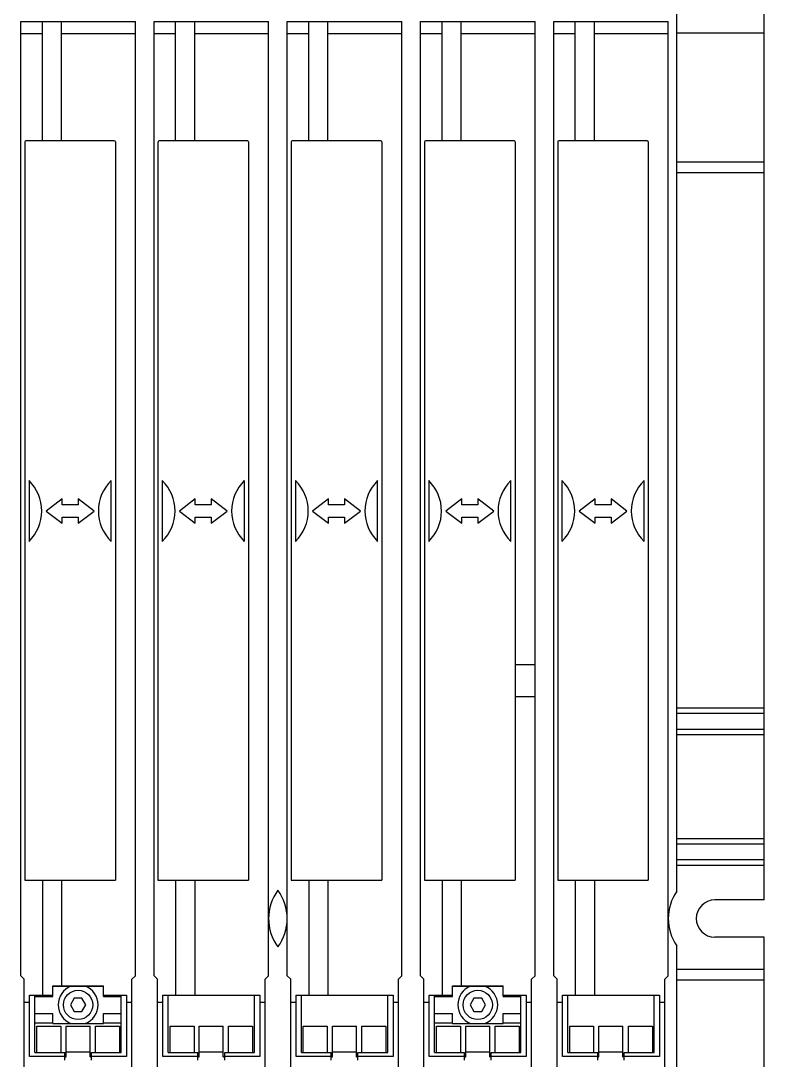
# Model space of a CAD drawing. Extents: x 430 to 1632, y -19 to 271.
# Drawn here: x 699.3 to 778.3, y 92.8 to 203.3 of the extents above; entities that cross this region are included whole.
import ezdxf

# ---------------------------------------------------------------- set-up
doc = ezdxf.new("R2010")
doc.units = 0
doc.header["$LTSCALE"] = 5
doc.header["$MEASUREMENT"] = 0
doc.layers.get('0').update_dxf_attribs({"linetype": 'CONTINUOUS'})

msp = doc.modelspace()

# ---------------------------------------------------------------- linework, layer by layer
at = {"color": 7, "linetype": 'Continuous'}
for p, q in [((778.31, 109.85), (778.31, 213.52)), ((769.02, 110.77), (769.02, 208.93)), ((699.29, 101.78), (699.29, 203.26)), ((699.29, 203.26), (711.47, 203.26)), ((701.58, 190.58), (701.58, 203.26)), ((703.62, 190.58), (703.62, 203.26)), ((711.47, 101.78), (711.47, 203.26)), ((713.45, 101.78), (713.45, 203.26)), ((713.45, 203.26), (725.63, 203.26)), ((715.74, 190.58), (715.74, 203.26)), ((717.78, 190.58), (717.78, 203.26)), ((725.63, 101.78), (725.63, 203.26)), ((727.61, 101.78), (727.61, 203.26)), ((727.61, 203.26), (739.79, 203.26)), ((729.91, 190.58), (729.91, 203.26)), ((731.94, 190.58), (731.94, 203.26)), ((739.79, 101.78), (739.79, 203.26)), ((741.77, 203.26), (753.95, 203.26)), ((741.77, 101.78), (741.77, 203.26)), ((744.07, 190.58), (744.07, 203.26)), ((746.11, 190.58), (746.11, 203.26)), ((753.95, 101.78), (753.95, 203.26)), ((755.94, 203.26), (768.12, 203.26)), ((755.94, 101.78), (755.94, 203.26)), ((758.23, 190.58), (758.23, 203.26)), ((760.27, 190.58), (760.27, 203.26)), ((768.12, 101.78), (768.12, 203.26)), ((699.29, 201.96), (701.58, 201.96)), ((703.62, 201.96), (711.47, 201.96)), ((713.45, 201.96), (715.74, 201.96)), ((717.78, 201.96), (725.63, 201.96)), ((727.61, 201.96), (729.91, 201.96)), ((731.94, 201.96), (739.79, 201.96)), ((741.77, 201.96), (744.07, 201.96)), ((746.11, 201.96), (753.95, 201.96)), ((755.94, 201.96), (758.23, 201.96)), ((760.27, 201.96), (768.12, 201.96)), ((778.31, 202.02), (769.02, 202.02)), ((699.71, 190.46), (699.71, 111.95)), ((699.83, 190.58), (709.23, 190.58)), ((709.34, 190.46), (709.34, 111.95)), ((713.87, 190.46), (713.87, 111.95)), ((713.99, 190.58), (723.39, 190.58)), ((723.5, 190.46), (723.5, 111.95)), ((728.04, 190.46), (728.04, 111.95)), ((728.15, 190.58), (737.55, 190.58)), ((737.67, 190.46), (737.67, 111.95)), ((742.2, 190.46), (742.2, 111.95)), ((742.31, 190.58), (751.72, 190.58)), ((751.83, 190.46), (751.83, 111.95)), ((756.36, 190.46), (756.36, 111.95)), ((756.47, 190.58), (765.88, 190.58)), ((765.99, 190.46), (765.99, 111.95)), ((769.02, 188.31), (778.31, 188.31)), ((769.02, 187.18), (778.31, 187.18)), ((700.16, 154.44), (700.16, 147.97)), ((708.89, 147.97), (708.89, 154.44)), ((714.33, 154.44), (714.33, 147.97)), ((723.05, 147.97), (723.05, 154.44)), ((728.49, 154.44), (728.49, 147.97)), ((737.21, 147.97), (737.21, 154.44)), ((742.65, 154.44), (742.65, 147.97)), ((751.38, 147.97), (751.38, 154.44)), ((756.81, 154.44), (756.81, 147.97)), ((765.54, 147.97), (765.54, 154.44)), ((703.68, 152.48), (701.98, 151.2)), ((703.68, 151.86), (703.68, 152.48)), ((705.38, 151.86), (703.68, 151.86)), ((705.38, 152.48), (705.38, 151.86)), ((707.08, 151.2), (705.38, 152.48)), ((717.84, 152.48), (716.14, 151.2)), ((717.84, 151.86), (717.84, 152.48)), ((719.54, 151.86), (717.84, 151.86)), ((721.24, 151.2), (719.54, 152.48)), ((719.54, 152.48), (719.54, 151.86)), ((732, 152.48), (730.3, 151.2)), ((732, 151.86), (732, 152.48)), ((733.7, 151.86), (732, 151.86)), ((735.4, 151.2), (733.7, 152.48)), ((733.7, 152.48), (733.7, 151.86)), ((746.16, 152.48), (744.46, 151.2)), ((746.16, 151.86), (746.16, 152.48)), ((747.86, 151.86), (746.16, 151.86)), ((749.56, 151.2), (747.86, 152.48)), ((747.86, 152.48), (747.86, 151.86)), ((760.33, 152.48), (758.63, 151.2)), ((760.33, 151.86), (760.33, 152.48)), ((762.03, 151.86), (760.33, 151.86)), ((763.72, 151.2), (762.03, 152.48)), ((762.03, 152.48), (762.03, 151.86)), ((701.98, 151.2), (703.68, 149.92)), ((703.68, 150.55), (705.38, 150.55)), ((703.68, 149.92), (703.68, 150.55)), ((705.38, 149.92), (707.08, 151.2)), ((705.38, 150.55), (705.38, 149.92)), ((716.14, 151.2), (717.84, 149.92)), ((717.84, 150.55), (719.54, 150.55)), ((717.84, 149.92), (717.84, 150.55)), ((719.54, 149.92), (721.24, 151.2)), ((719.54, 150.55), (719.54, 149.92)), ((730.3, 151.2), (732, 149.92)), ((732, 150.55), (733.7, 150.55)), ((732, 149.92), (732, 150.55)), ((733.7, 149.92), (735.4, 151.2)), ((733.7, 150.55), (733.7, 149.92)), ((744.46, 151.2), (746.16, 149.92)), ((746.16, 150.55), (747.86, 150.55)), ((746.16, 149.92), (746.16, 150.55)), ((747.86, 149.92), (749.56, 151.2)), ((747.86, 150.55), (747.86, 149.92)), ((758.63, 151.2), (760.33, 149.92)), ((760.33, 150.55), (762.03, 150.55)), ((760.33, 149.92), (760.33, 150.55)), ((762.03, 149.92), (763.72, 151.2)), ((762.03, 150.55), (762.03, 149.92)), ((753.95, 134.86), (751.83, 134.86)), ((753.95, 131.46), (751.83, 131.46)), ((769.02, 130.27), (778.31, 130.27)), ((769.02, 129.71), (778.31, 129.71)), ((769.02, 128.01), (778.31, 128.01)), ((769.02, 127.44), (778.31, 127.44)), ((769.02, 116.37), (778.31, 116.37)), ((769.02, 115.8), (778.31, 115.8)), ((778.31, 114.1), (769.02, 114.1)), ((769.02, 113.53), (778.31, 113.53)), ((699.71, 111.95), (709.34, 111.95)), ((701.58, 111.83), (701.58, 99.71)), ((703.62, 111.83), (703.62, 100.73)), ((713.87, 111.95), (723.5, 111.95)), ((715.74, 111.83), (715.74, 99.71)), ((717.78, 111.83), (717.78, 99.71)), ((728.04, 111.95), (737.67, 111.95)), ((729.91, 111.83), (729.91, 99.71)), ((731.94, 111.83), (731.94, 99.71)), ((742.2, 111.95), (751.83, 111.95)), ((744.07, 111.83), (744.07, 99.71)), ((746.11, 111.83), (746.11, 100.73)), ((756.36, 111.95), (765.99, 111.95)), ((758.23, 111.83), (758.23, 99.71)), ((760.27, 111.83), (760.27, 99.71)), ((778.31, 109.85), (773.07, 109.85)), ((778.31, 105.89), (773.07, 105.89)), ((778.31, 86.79), (778.31, 105.89)), ((769.02, 85.21), (769.02, 104.97)), ((699.29, 101.78), (699.66, 101.41)), ((711.47, 101.78), (711.1, 101.41)), ((713.45, 101.78), (713.82, 101.41)), ((725.63, 101.78), (725.26, 101.41)), ((727.61, 101.78), (727.98, 101.41)), ((739.79, 101.78), (739.42, 101.41)), ((741.77, 101.78), (742.14, 101.41)), ((753.95, 101.78), (753.58, 101.41)), ((755.94, 101.78), (756.3, 101.41)), ((768.12, 101.78), (767.75, 101.41)), ((769.02, 102.49), (778.31, 102.49)), ((699.66, 87.02), (699.66, 101.41)), ((702.69, 100.73), (708.07, 100.73)), ((702.69, 99.6), (702.69, 100.73)), ((702.69, 100.67), (708.07, 100.67)), ((708.07, 99.6), (708.07, 100.73)), ((711.1, 87.02), (711.1, 101.41)), ((713.82, 87.02), (713.82, 101.41)), ((725.26, 87.02), (725.26, 101.41)), ((727.98, 87.02), (727.98, 101.41)), ((739.42, 87.02), (739.42, 101.41)), ((742.14, 87.02), (742.14, 101.41)), ((745.17, 100.73), (750.55, 100.73)), ((745.17, 99.6), (745.17, 100.73)), ((745.17, 100.67), (750.55, 100.67)), ((750.55, 99.6), (750.55, 100.73)), ((753.58, 87.02), (753.58, 101.41)), ((756.3, 87.02), (756.3, 101.41)), ((767.75, 87.02), (767.75, 101.41)), ((769.02, 101.35), (778.31, 101.35)), ((700.22, 99.71), (702.69, 99.71)), ((700.22, 93.2), (700.22, 99.71)), ((700.79, 93.62), (700.79, 99.71)), ((700.79, 99.6), (702.69, 99.6)), ((708.07, 99.71), (710.53, 99.71)), ((708.07, 99.6), (709.97, 99.6)), ((709.97, 93.62), (709.97, 99.71)), ((710.53, 99.71), (710.53, 93.2)), ((714.38, 99.71), (724.69, 99.71)), ((714.38, 93.2), (714.38, 99.71)), ((714.95, 93.62), (714.95, 99.71)), ((724.13, 93.62), (724.13, 99.71)), ((724.69, 99.71), (724.69, 93.2)), ((728.55, 99.71), (738.86, 99.71)), ((728.55, 93.2), (728.55, 99.71)), ((729.11, 93.62), (729.11, 99.71)), ((738.29, 93.62), (738.29, 99.71)), ((738.86, 99.71), (738.86, 93.2)), ((742.71, 99.71), (745.17, 99.71)), ((742.71, 93.2), (742.71, 99.71)), ((743.27, 93.62), (743.27, 99.71)), ((743.27, 99.6), (745.17, 99.6)), ((750.55, 99.71), (753.02, 99.71)), ((750.55, 99.6), (752.45, 99.6)), ((752.45, 93.62), (752.45, 99.71)), ((753.02, 99.71), (753.02, 93.2)), ((756.87, 99.71), (767.18, 99.71)), ((756.87, 93.2), (756.87, 99.71)), ((757.44, 93.62), (757.44, 99.71)), ((766.61, 93.62), (766.61, 99.71)), ((767.18, 99.71), (767.18, 93.2)), ((699.66, 98.97), (700.22, 98.97)), ((704.96, 99.4), (704.56, 98.69)), ((704.56, 98.69), (704.96, 97.98)), ((705.79, 99.4), (704.96, 99.4)), ((706.2, 98.69), (705.79, 99.4)), ((705.79, 97.98), (706.2, 98.69)), ((710.53, 98.97), (711.1, 98.97)), ((713.82, 98.97), (714.38, 98.97)), ((724.69, 98.97), (725.26, 98.97)), ((727.98, 98.97), (728.55, 98.97)), ((738.86, 98.97), (739.42, 98.97)), ((742.14, 98.97), (742.71, 98.97)), ((747.45, 99.4), (747.04, 98.69)), ((747.04, 98.69), (747.45, 97.98)), ((748.28, 99.4), (747.45, 99.4)), ((748.68, 98.69), (748.28, 99.4)), ((748.28, 97.98), (748.68, 98.69)), ((753.02, 98.97), (753.58, 98.97)), ((756.3, 98.97), (756.87, 98.97)), ((767.18, 98.97), (767.75, 98.97)), ((700.79, 97.78), (702.69, 97.78)), ((702.69, 96.71), (702.69, 97.78)), ((704.96, 97.98), (705.79, 97.98)), ((708.07, 97.78), (709.97, 97.78)), ((708.07, 96.71), (708.07, 97.78)), ((743.27, 97.78), (745.17, 97.78)), ((745.17, 96.71), (745.17, 97.78)), ((747.45, 97.98), (748.28, 97.98)), ((750.55, 97.78), (752.45, 97.78)), ((750.55, 96.71), (750.55, 97.78)), ((702.69, 96.76), (700.79, 96.76)), ((700.99, 96.42), (703.54, 96.42)), ((700.99, 93.62), (700.99, 96.42)), ((702.69, 96.71), (708.07, 96.71)), ((703.54, 96.42), (703.54, 93.62)), ((704.1, 96.42), (706.65, 96.42)), ((704.1, 93.17), (704.1, 96.42)), ((706.65, 93.17), (706.65, 96.42)), ((707.22, 96.42), (709.77, 96.42)), ((707.22, 93.62), (707.22, 96.42)), ((709.97, 96.76), (708.07, 96.76)), ((709.77, 96.42), (709.77, 93.62)), ((715.15, 96.42), (717.7, 96.42)), ((715.15, 93.62), (715.15, 96.42)), ((717.7, 96.42), (717.7, 93.62)), ((718.26, 96.42), (720.81, 96.42)), ((718.26, 93.17), (718.26, 96.42)), ((720.81, 93.17), (720.81, 96.42)), ((721.38, 96.42), (723.93, 96.42)), ((721.38, 93.62), (721.38, 96.42)), ((723.93, 96.42), (723.93, 93.62)), ((729.31, 96.42), (731.86, 96.42)), ((729.31, 93.62), (729.31, 96.42)), ((731.86, 96.42), (731.86, 93.62)), ((732.43, 96.42), (734.98, 96.42)), ((732.43, 93.17), (732.43, 96.42)), ((734.98, 93.17), (734.98, 96.42)), ((735.54, 96.42), (738.09, 96.42)), ((735.54, 93.62), (735.54, 96.42)), ((738.09, 96.42), (738.09, 93.62)), ((745.17, 96.76), (743.27, 96.76)), ((743.47, 96.42), (746.02, 96.42)), ((743.47, 93.62), (743.47, 96.42)), ((745.17, 96.71), (750.55, 96.71)), ((746.02, 96.42), (746.02, 93.62)), ((746.59, 96.42), (749.14, 96.42)), ((746.59, 93.17), (746.59, 96.42)), ((749.14, 93.17), (749.14, 96.42)), ((749.7, 96.42), (752.25, 96.42)), ((749.7, 93.62), (749.7, 96.42)), ((752.45, 96.76), (750.55, 96.76)), ((752.25, 96.42), (752.25, 93.62)), ((757.64, 96.42), (760.18, 96.42)), ((757.64, 93.62), (757.64, 96.42)), ((760.18, 96.42), (760.18, 93.62)), ((760.75, 96.42), (763.3, 96.42)), ((760.75, 93.17), (760.75, 96.42)), ((763.3, 93.17), (763.3, 96.42)), ((763.87, 96.42), (766.42, 96.42)), ((763.87, 93.62), (763.87, 96.42)), ((766.42, 96.42), (766.42, 93.62)), ((703.96, 93.2), (700.22, 93.2)), ((700.79, 93.62), (703.96, 93.62)), ((703.96, 92.81), (703.96, 93.62)), ((703.96, 93.17), (704.1, 93.17)), ((704.08, 93.17), (704.1, 93.22)), ((704.1, 93.71), (706.65, 93.71)), ((706.65, 93.17), (706.79, 93.17)), ((706.66, 93.22), (706.67, 93.17)), ((706.79, 93.62), (709.97, 93.62)), ((706.79, 92.81), (706.79, 93.62)), ((710.53, 93.2), (706.79, 93.2)), ((718.12, 93.2), (714.38, 93.2)), ((714.95, 93.62), (718.12, 93.62)), ((718.12, 92.81), (718.12, 93.62)), ((718.12, 93.17), (718.26, 93.17)), ((718.24, 93.17), (718.26, 93.22)), ((718.26, 93.71), (720.81, 93.71)), ((720.81, 93.17), (720.96, 93.17)), ((720.82, 93.22), (720.83, 93.17)), ((720.96, 93.62), (724.13, 93.62)), ((720.96, 92.81), (720.96, 93.62)), ((724.69, 93.2), (720.96, 93.2)), ((732.28, 93.2), (728.55, 93.2)), ((729.11, 93.62), (732.28, 93.62)), ((732.28, 92.81), (732.28, 93.62)), ((732.28, 93.17), (732.43, 93.17)), ((732.41, 93.17), (732.42, 93.22)), ((732.43, 93.71), (734.98, 93.71)), ((734.98, 93.22), (735, 93.17)), ((734.98, 93.17), (735.12, 93.17)), ((735.12, 93.62), (738.29, 93.62)), ((735.12, 92.81), (735.12, 93.62)), ((738.86, 93.2), (735.12, 93.2)), ((746.45, 93.2), (742.71, 93.2)), ((743.27, 93.62), (746.45, 93.62)), ((746.45, 92.81), (746.45, 93.62)), ((746.45, 93.17), (746.59, 93.17)), ((746.57, 93.17), (746.58, 93.22)), ((746.59, 93.71), (749.14, 93.71)), ((749.14, 93.22), (749.16, 93.17)), ((749.14, 93.17), (749.28, 93.17)), ((749.28, 93.62), (752.45, 93.62)), ((749.28, 92.81), (749.28, 93.62)), ((753.02, 93.2), (749.28, 93.2)), ((760.61, 93.2), (756.87, 93.2)), ((757.44, 93.62), (760.61, 93.62)), ((760.61, 92.81), (760.61, 93.62)), ((760.61, 93.17), (760.75, 93.17)), ((760.73, 93.17), (760.75, 93.22)), ((760.75, 93.71), (763.3, 93.71)), ((763.3, 93.17), (763.44, 93.17)), ((763.31, 93.22), (763.32, 93.17)), ((763.44, 93.62), (766.61, 93.62)), ((763.44, 92.81), (763.44, 93.62)), ((767.18, 93.2), (763.44, 93.2))]:
    msp.add_line(p, q, dxfattribs=at)
for centre in [(705.38, 98.69), (747.86, 98.69)]:
    msp.add_circle(centre, 1.56, dxfattribs=at)
for centre, radius, start, end in [((699.83, 190.46), 0.113, 90, 180), ((709.23, 190.46), 0.113, 0, 90), ((713.99, 190.46), 0.113, 90, 180), ((723.39, 190.46), 0.113, 0, 90), ((728.15, 190.46), 0.113, 90, 180), ((737.55, 190.46), 0.113, 0, 90), ((742.31, 190.46), 0.113, 90, 180), ((751.72, 190.46), 0.113, 0, 90), ((756.47, 190.46), 0.113, 90, 180), ((765.88, 190.46), 0.113, 0, 90), ((696.99, 151.2), 4.53, 314.427, 45.573), ((712.06, 151.2), 4.53, 134.427, 225.573), ((711.15, 151.2), 4.53, 314.427, 45.573), ((726.22, 151.2), 4.53, 134.427, 225.573), ((725.32, 151.2), 4.53, 314.427, 45.573), ((740.39, 151.2), 4.53, 134.427, 225.573), ((739.48, 151.2), 4.53, 314.427, 45.573), ((754.55, 151.2), 4.53, 134.427, 225.573), ((753.64, 151.2), 4.53, 314.427, 45.573), ((768.71, 151.2), 4.53, 134.427, 225.573), ((730.73, 107.87), 5.1, 143.6639, 216.3361), ((722.51, 107.87), 5.1, 323.6639, 36.3361), ((773.21, 107.87), 5.1, 145.3079, 214.6921), ((773.07, 107.87), 1.98, 90, 270), ((705.38, 98.69), 2.12, 111.0395, 248.9605), ((705.38, 98.69), 2.12, 291.0395, 68.9605), ((747.86, 98.69), 2.12, 111.0395, 248.9605), ((747.86, 98.69), 2.12, 291.0395, 68.9605)]:
    msp.add_arc(centre, radius, start, end, dxfattribs=at)

doc.saveas('drawing.dxf')
